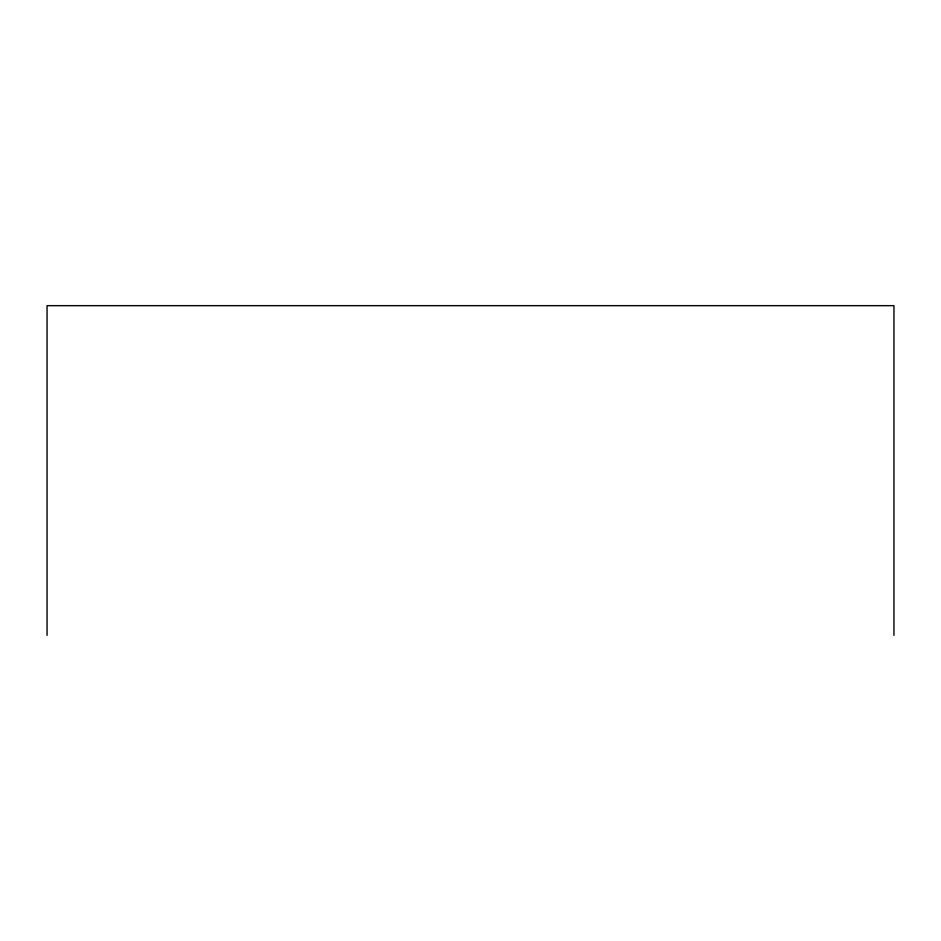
<?xml version="1.0" encoding="UTF-8"?>
<svg xmlns="http://www.w3.org/2000/svg" width="941" height="941" viewBox="0 0 941 941"><rect width="100%" height="100%" fill="white"/><g stroke="black" fill="none" stroke-linecap="round" stroke-linejoin="round"><path stroke-width="1.41" d="M893.95 635.34L893.95 305.66L47.05 305.66L47.05 635.34"/></g></svg>
